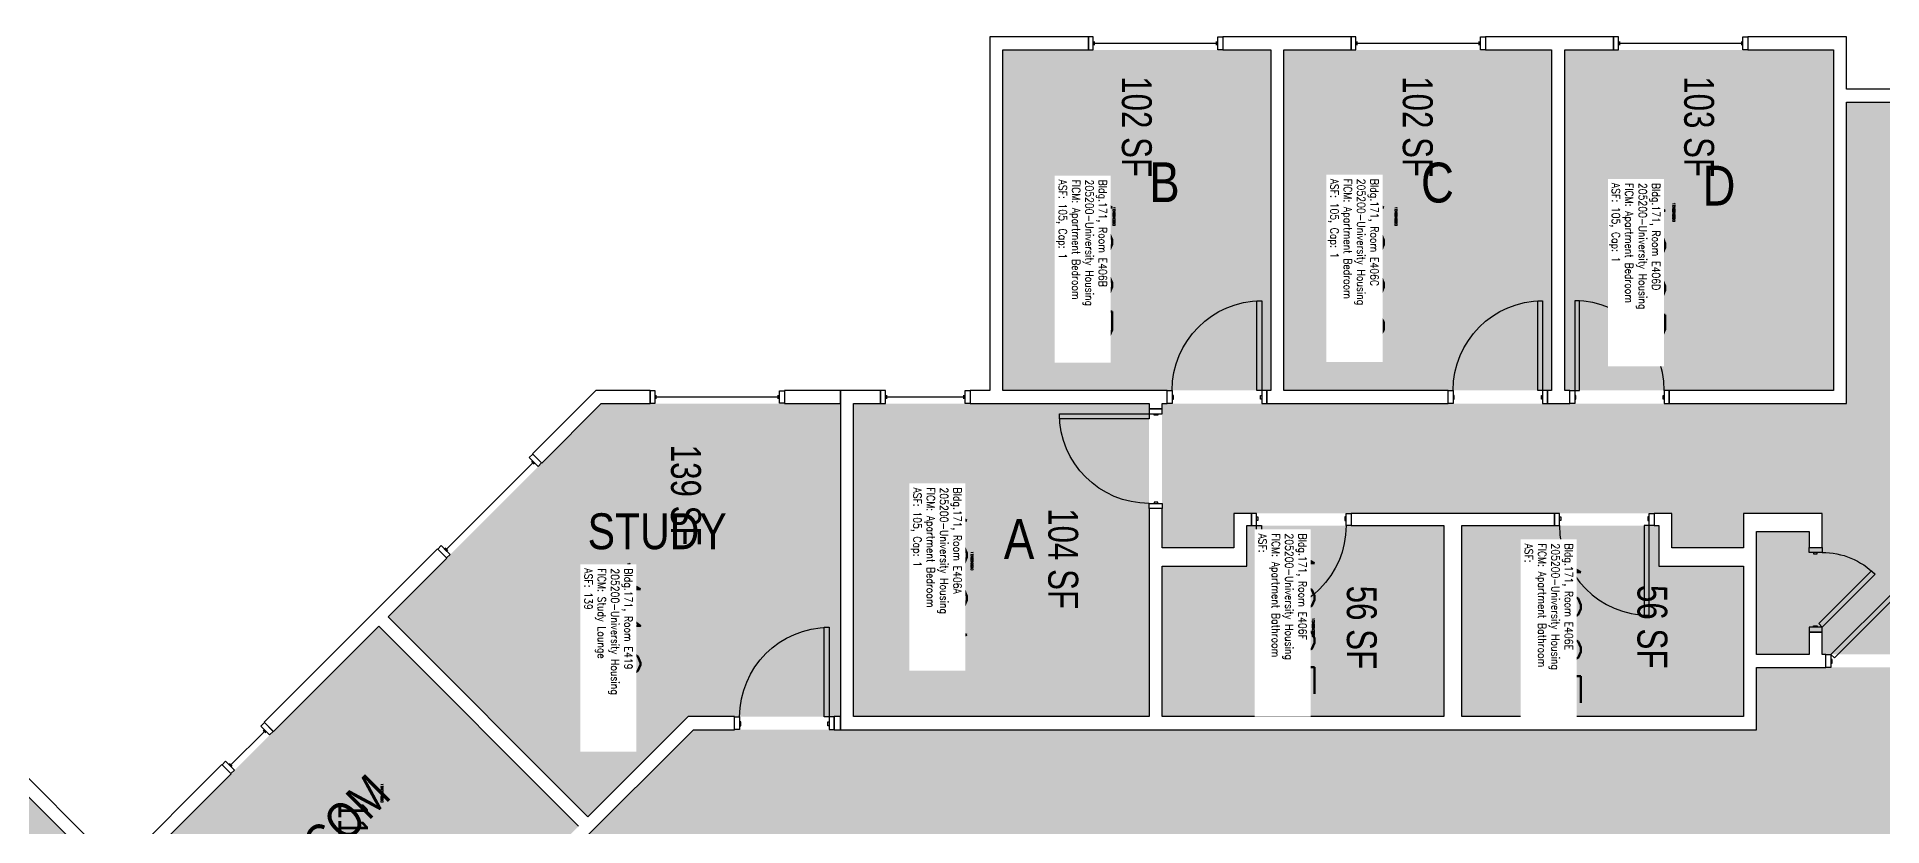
# Model space of a CAD drawing. Header units: inches. Extents: x 9163 to 12690, y -254 to 1288.
# Drawn here: x 10152 to 10894, y 971 to 1288 of the extents above; entities that cross this region are included whole.
import ezdxf
from ezdxf.enums import TextEntityAlignment as Align

# ---------------------------------------------------------------- set-up
doc = ezdxf.new("R2010")
doc.units = ezdxf.units.IN
doc.header["$LTSCALE"] = 48
doc.header["$MEASUREMENT"] = 0
for name, color, linetype in [('A-AREA-IDEN', 1, 'Continuous'), ('A-DOOR', 2, 'Continuous'), ('A-GLAZ', 1, 'Continuous'), ('A-IDEN-RNUM', 7, 'Continuous'), ('A-IDEN-SNUM', 4, 'Continuous'), ('A-IDEN-VNUM', 4, 'Continuous'), ('A-ROOM', 1, 'Continuous'), ('A-WALL', 5, 'Continuous'), ('AREA-TEXT', 3, 'Continuous'), ('Rooms-Category-Color', 7, 'Continuous'), ('Rooms-College-Color', 7, 'Continuous'), ('Rooms-Department-Color', 7, 'Continuous'), ('Rooms-Division-Color', 7, 'Continuous'), ('Rooms-Information', 7, 'Continuous')]:
    doc.layers.add(name, color=color, linetype=linetype)
doc.styles.add('AREA', font='arial.ttf', dxfattribs={"width": 0.75, "height": 12})
doc.styles.add('ROOMSNUMBER', font='txt.shx', dxfattribs={"height": 0.03})
doc.styles.add('ROOMVNUMBER', font='simplex.shx', dxfattribs={"width": 0.85})
doc.styles.get("Standard").update_dxf_attribs({"font": 'ARIALN.TTF'})

msp = doc.modelspace()

# ---------------------------------------------------------------- hatches: boundary and pattern name
h = msp.add_hatch()
h.set_pattern_fill('ANSI31', color=256, style=0)
h.set_pattern_definition([(45, (10416.10127, 1660.34839), (-0.088388348, 0.088388348), [])])
h.paths.add_polyline_path([(10747.57, 1076.4), (10806.31, 1076.4), (10806.31, 1067.19), (10747.57, 1067.19)], flags=9)
at = {"layer": 'Rooms-Category-Color', "true_color": 0x728ef3}
for points in [[(10648.21, 1282.26), (10540.58, 1282.26), (10540.58, 1145.51), (10648.22, 1145.52), (10648.22, 1281.81)], [(10653.46, 1282.26), (10761.08, 1282.26), (10761.1, 1145.52), (10653.46, 1145.51), (10653.47, 1281.81)], [(10766.33, 1282.26), (10874.33, 1282.26), (10874.33, 1145.51), (10766.33, 1145.51), (10766.35, 1281.81)], [(11015.08, 1144.63), (10930.94, 1144.63), (10930.94, 1039.51), (10869.81, 1039.51), (10869.81, 1048.46), (10864.56, 1048.46), (10864.56, 1039.51), (10843.37, 1039.51), (10843.37, 1088.88), (10864.56, 1088.88), (10864.56, 1082.46), (10869.81, 1082.46), (10869.81, 1096.13), (10838.12, 1096.13), (10838.12, 1082.26), (10809.37, 1082.26), (10809.37, 1096.13), (10633.33, 1096.13), (10633.33, 1082.26), (10604.58, 1082.26), (10604.58, 1140.26), (10879.58, 1140.26), (10879.58, 1261.26), (11015.08, 1261.26)], [(10293.55, 1054.57), (10379.23, 1140.26), (10475.33, 1140.26), (10475.33, 1014.51), (10414.1, 1014.51), (10373.86, 974.27)], [(10480.6, 1014.51), (10480.58, 1140.26), (10599.33, 1140.26), (10599.33, 1014.51)], [(10638.6, 1091.26), (10717.72, 1091.26), (10717.72, 1014.51), (10604.6, 1014.51), (10604.58, 1075.01), (10638.58, 1075.01)], [(10724.99, 1014.51), (10838.12, 1014.51), (10838.12, 1075.01), (10804.12, 1075.01), (10804.12, 1091.26), (10724.97, 1091.26)], [(10173.48, 957.92), (10113.99, 898.42), (10188.32, 824.08), (10145.1, 780.86), (10138.77, 787.19), (10135.06, 783.48), (10141.39, 777.15), (10126.4, 762.16), (10091.48, 797.07), (10106.47, 812.06), (10111.02, 807.52), (10114.73, 811.23), (10105.06, 820.9), (10082.64, 798.49), (10092.45, 788.68), (10072.13, 768.35), (10062.31, 778.16), (9937.84, 653.68), (9947.65, 643.87), (9927.32, 623.54), (9886.31, 664.56), (10080.76, 859.01), (9995.2, 944.57), (10091.02, 1040.38)]]:
    msp.add_hatch(color=171, dxfattribs=at).paths.add_polyline_path(points)
at = {"layer": 'Rooms-Category-Color', "true_color": 0xe3c5e1}
msp.add_hatch(color=254, dxfattribs=at).paths.add_polyline_path([(10188.9, 949.92), (10269.21, 869.62), (10370.15, 970.56), (10289.84, 1050.86)])
at = {"layer": 'Rooms-Category-Color', "true_color": 0xadadad}
msp.add_hatch(color=253, dxfattribs=at).paths.add_polyline_path([(11029.83, 999.18), (10980.83, 999.18), (10980.83, 1009.26), (10925.69, 1009.26), (10925.69, 1034.26), (10843.37, 1034.26), (10843.37, 1009.26), (10416.27, 1009.26), (10206, 798.98), (10188.32, 816.66), (10130.11, 758.45), (10147.79, 740.77), (9631.02, 224.01), (9613.34, 241.68), (9555.13, 183.47), (9572.81, 165.79), (9505.89, 98.87), (9517.47, 87.29), (9506.15, 75.98), (9498.72, 68.54), (9513.59, 53.35), (9544.69, 22.24), (9691.06, 169.49), (9691.77, 170.2), (9676.92, 185.05), (9743.84, 251.97), (9761.52, 234.29), (9819.73, 292.51), (9802.05, 310.18), (10318.82, 826.95), (10336.49, 809.27), (10394.71, 867.48), (10377.03, 885.16), (10443.95, 952.08), (10554.07, 841.95), (10632.39, 920.61), (10981.46, 920.61), (10981.46, 930.68), (10998.08, 930.68), (10998.08, 926.93), (11027.46, 926.93)])
at = {"layer": 'Rooms-College-Color', "true_color": 0xadadad}
for points in [[(10648.21, 1282.26), (10540.58, 1282.26), (10540.58, 1145.51), (10648.22, 1145.52), (10648.22, 1281.81)], [(10653.46, 1282.26), (10761.08, 1282.26), (10761.1, 1145.52), (10653.46, 1145.51), (10653.47, 1281.81)], [(10766.33, 1282.26), (10874.33, 1282.26), (10874.33, 1145.51), (10766.33, 1145.51), (10766.35, 1281.81)], [(11015.08, 1144.63), (10930.94, 1144.63), (10930.94, 1039.51), (10869.81, 1039.51), (10869.81, 1048.46), (10864.56, 1048.46), (10864.56, 1039.51), (10843.37, 1039.51), (10843.37, 1088.88), (10864.56, 1088.88), (10864.56, 1082.46), (10869.81, 1082.46), (10869.81, 1096.13), (10838.12, 1096.13), (10838.12, 1082.26), (10809.37, 1082.26), (10809.37, 1096.13), (10633.33, 1096.13), (10633.33, 1082.26), (10604.58, 1082.26), (10604.58, 1140.26), (10879.58, 1140.26), (10879.58, 1261.26), (11015.08, 1261.26)], [(10293.55, 1054.57), (10379.23, 1140.26), (10475.33, 1140.26), (10475.33, 1014.51), (10414.1, 1014.51), (10373.86, 974.27)], [(10480.6, 1014.51), (10480.58, 1140.26), (10599.33, 1140.26), (10599.33, 1014.51)], [(10638.6, 1091.26), (10717.72, 1091.26), (10717.72, 1014.51), (10604.6, 1014.51), (10604.58, 1075.01), (10638.58, 1075.01)], [(10724.99, 1014.51), (10838.12, 1014.51), (10838.12, 1075.01), (10804.12, 1075.01), (10804.12, 1091.26), (10724.97, 1091.26)], [(10188.9, 949.92), (10269.21, 869.62), (10370.15, 970.56), (10289.84, 1050.86)], [(10173.48, 957.92), (10113.99, 898.42), (10188.32, 824.08), (10145.1, 780.86), (10138.77, 787.19), (10135.06, 783.48), (10141.39, 777.15), (10126.4, 762.16), (10091.48, 797.07), (10106.47, 812.06), (10111.02, 807.52), (10114.73, 811.23), (10105.06, 820.9), (10082.64, 798.49), (10092.45, 788.68), (10072.13, 768.35), (10062.31, 778.16), (9937.84, 653.68), (9947.65, 643.87), (9927.32, 623.54), (9886.31, 664.56), (10080.76, 859.01), (9995.2, 944.57), (10091.02, 1040.38)], [(11029.83, 999.18), (10980.83, 999.18), (10980.83, 1009.26), (10925.69, 1009.26), (10925.69, 1034.26), (10843.37, 1034.26), (10843.37, 1009.26), (10416.27, 1009.26), (10206, 798.98), (10188.32, 816.66), (10130.11, 758.45), (10147.79, 740.77), (9631.02, 224.01), (9613.34, 241.68), (9555.13, 183.47), (9572.81, 165.79), (9505.89, 98.87), (9517.47, 87.29), (9506.15, 75.98), (9498.72, 68.54), (9513.59, 53.35), (9544.69, 22.24), (9691.06, 169.49), (9691.77, 170.2), (9676.92, 185.05), (9743.84, 251.97), (9761.52, 234.29), (9819.73, 292.51), (9802.05, 310.18), (10318.82, 826.95), (10336.49, 809.27), (10394.71, 867.48), (10377.03, 885.16), (10443.95, 952.08), (10554.07, 841.95), (10632.39, 920.61), (10981.46, 920.61), (10981.46, 930.68), (10998.08, 930.68), (10998.08, 926.93), (11027.46, 926.93)]]:
    msp.add_hatch(color=253, dxfattribs=at).paths.add_polyline_path(points)
at = {"layer": 'Rooms-Department-Color', "true_color": 0x604aed}
for points in [[(10648.21, 1282.26), (10540.58, 1282.26), (10540.58, 1145.51), (10648.22, 1145.52), (10648.22, 1281.81)], [(10653.46, 1282.26), (10761.08, 1282.26), (10761.1, 1145.52), (10653.46, 1145.51), (10653.47, 1281.81)], [(10766.33, 1282.26), (10874.33, 1282.26), (10874.33, 1145.51), (10766.33, 1145.51), (10766.35, 1281.81)], [(11015.08, 1144.63), (10930.94, 1144.63), (10930.94, 1039.51), (10869.81, 1039.51), (10869.81, 1048.46), (10864.56, 1048.46), (10864.56, 1039.51), (10843.37, 1039.51), (10843.37, 1088.88), (10864.56, 1088.88), (10864.56, 1082.46), (10869.81, 1082.46), (10869.81, 1096.13), (10838.12, 1096.13), (10838.12, 1082.26), (10809.37, 1082.26), (10809.37, 1096.13), (10633.33, 1096.13), (10633.33, 1082.26), (10604.58, 1082.26), (10604.58, 1140.26), (10879.58, 1140.26), (10879.58, 1261.26), (11015.08, 1261.26)], [(10293.55, 1054.57), (10379.23, 1140.26), (10475.33, 1140.26), (10475.33, 1014.51), (10414.1, 1014.51), (10373.86, 974.27)], [(10480.6, 1014.51), (10480.58, 1140.26), (10599.33, 1140.26), (10599.33, 1014.51)], [(10638.6, 1091.26), (10717.72, 1091.26), (10717.72, 1014.51), (10604.6, 1014.51), (10604.58, 1075.01), (10638.58, 1075.01)], [(10724.99, 1014.51), (10838.12, 1014.51), (10838.12, 1075.01), (10804.12, 1075.01), (10804.12, 1091.26), (10724.97, 1091.26)], [(10188.9, 949.92), (10269.21, 869.62), (10370.15, 970.56), (10289.84, 1050.86)], [(10173.48, 957.92), (10113.99, 898.42), (10188.32, 824.08), (10145.1, 780.86), (10138.77, 787.19), (10135.06, 783.48), (10141.39, 777.15), (10126.4, 762.16), (10091.48, 797.07), (10106.47, 812.06), (10111.02, 807.52), (10114.73, 811.23), (10105.06, 820.9), (10082.64, 798.49), (10092.45, 788.68), (10072.13, 768.35), (10062.31, 778.16), (9937.84, 653.68), (9947.65, 643.87), (9927.32, 623.54), (9886.31, 664.56), (10080.76, 859.01), (9995.2, 944.57), (10091.02, 1040.38)]]:
    msp.add_hatch(color=173, dxfattribs=at).paths.add_polyline_path(points)
at = {"layer": 'Rooms-Department-Color', "true_color": 0xacacac}
msp.add_hatch(color=253, dxfattribs=at).paths.add_polyline_path([(11029.83, 999.18), (10980.83, 999.18), (10980.83, 1009.26), (10925.69, 1009.26), (10925.69, 1034.26), (10843.37, 1034.26), (10843.37, 1009.26), (10416.27, 1009.26), (10206, 798.98), (10188.32, 816.66), (10130.11, 758.45), (10147.79, 740.77), (9631.02, 224.01), (9613.34, 241.68), (9555.13, 183.47), (9572.81, 165.79), (9505.89, 98.87), (9517.47, 87.29), (9506.15, 75.98), (9498.72, 68.54), (9513.59, 53.35), (9544.69, 22.24), (9691.06, 169.49), (9691.77, 170.2), (9676.92, 185.05), (9743.84, 251.97), (9761.52, 234.29), (9819.73, 292.51), (9802.05, 310.18), (10318.82, 826.95), (10336.49, 809.27), (10394.71, 867.48), (10377.03, 885.16), (10443.95, 952.08), (10554.07, 841.95), (10632.39, 920.61), (10981.46, 920.61), (10981.46, 930.68), (10998.08, 930.68), (10998.08, 926.93), (11027.46, 926.93)])
at = {"layer": 'Rooms-Division-Color', "true_color": 0x604aed}
for points in [[(10648.21, 1282.26), (10540.58, 1282.26), (10540.58, 1145.51), (10648.22, 1145.52), (10648.22, 1281.81)], [(10653.46, 1282.26), (10761.08, 1282.26), (10761.1, 1145.52), (10653.46, 1145.51), (10653.47, 1281.81)], [(10766.33, 1282.26), (10874.33, 1282.26), (10874.33, 1145.51), (10766.33, 1145.51), (10766.35, 1281.81)], [(11015.08, 1144.63), (10930.94, 1144.63), (10930.94, 1039.51), (10869.81, 1039.51), (10869.81, 1048.46), (10864.56, 1048.46), (10864.56, 1039.51), (10843.37, 1039.51), (10843.37, 1088.88), (10864.56, 1088.88), (10864.56, 1082.46), (10869.81, 1082.46), (10869.81, 1096.13), (10838.12, 1096.13), (10838.12, 1082.26), (10809.37, 1082.26), (10809.37, 1096.13), (10633.33, 1096.13), (10633.33, 1082.26), (10604.58, 1082.26), (10604.58, 1140.26), (10879.58, 1140.26), (10879.58, 1261.26), (11015.08, 1261.26)], [(10293.55, 1054.57), (10379.23, 1140.26), (10475.33, 1140.26), (10475.33, 1014.51), (10414.1, 1014.51), (10373.86, 974.27)], [(10480.6, 1014.51), (10480.58, 1140.26), (10599.33, 1140.26), (10599.33, 1014.51)], [(10638.6, 1091.26), (10717.72, 1091.26), (10717.72, 1014.51), (10604.6, 1014.51), (10604.58, 1075.01), (10638.58, 1075.01)], [(10724.99, 1014.51), (10838.12, 1014.51), (10838.12, 1075.01), (10804.12, 1075.01), (10804.12, 1091.26), (10724.97, 1091.26)], [(10188.9, 949.92), (10269.21, 869.62), (10370.15, 970.56), (10289.84, 1050.86)], [(10173.48, 957.92), (10113.99, 898.42), (10188.32, 824.08), (10145.1, 780.86), (10138.77, 787.19), (10135.06, 783.48), (10141.39, 777.15), (10126.4, 762.16), (10091.48, 797.07), (10106.47, 812.06), (10111.02, 807.52), (10114.73, 811.23), (10105.06, 820.9), (10082.64, 798.49), (10092.45, 788.68), (10072.13, 768.35), (10062.31, 778.16), (9937.84, 653.68), (9947.65, 643.87), (9927.32, 623.54), (9886.31, 664.56), (10080.76, 859.01), (9995.2, 944.57), (10091.02, 1040.38)]]:
    msp.add_hatch(color=173, dxfattribs=at).paths.add_polyline_path(points)
at = {"layer": 'Rooms-Division-Color', "true_color": 0xadadad}
msp.add_hatch(color=253, dxfattribs=at).paths.add_polyline_path([(11029.83, 999.18), (10980.83, 999.18), (10980.83, 1009.26), (10925.69, 1009.26), (10925.69, 1034.26), (10843.37, 1034.26), (10843.37, 1009.26), (10416.27, 1009.26), (10206, 798.98), (10188.32, 816.66), (10130.11, 758.45), (10147.79, 740.77), (9631.02, 224.01), (9613.34, 241.68), (9555.13, 183.47), (9572.81, 165.79), (9505.89, 98.87), (9517.47, 87.29), (9506.15, 75.98), (9498.72, 68.54), (9513.59, 53.35), (9544.69, 22.24), (9691.06, 169.49), (9691.77, 170.2), (9676.92, 185.05), (9743.84, 251.97), (9761.52, 234.29), (9819.73, 292.51), (9802.05, 310.18), (10318.82, 826.95), (10336.49, 809.27), (10394.71, 867.48), (10377.03, 885.16), (10443.95, 952.08), (10554.07, 841.95), (10632.39, 920.61), (10981.46, 920.61), (10981.46, 930.68), (10998.08, 930.68), (10998.08, 926.93), (11027.46, 926.93)])

# ---------------------------------------------------------------- linework, layer by layer
at = {"layer": 'A-DOOR'}
for p, q in [((10468.83, 1014.38), (10468.83, 1050.38)), ((10468.83, 1050.38), (10470.83, 1050.38)), ((10470.83, 1050.38), (10470.83, 1014.38)), ((10432.83, 1009.38), (10432.83, 1014.38)), ((10432.83, 1014.38), (10434.83, 1014.38)), ((10434.83, 1009.38), (10432.83, 1009.38)), ((10434.83, 1014.38), (10434.83, 1009.38)), ((10435.33, 1012.38), (10434.83, 1012.38)), ((10434.83, 1012.38), (10434.83, 1010.88)), ((10434.83, 1010.88), (10435.33, 1010.88)), ((10435.33, 1010.88), (10435.33, 1012.38)), ((10470.83, 1014.38), (10468.83, 1014.38)), ((10470.33, 1010.88), (10470.33, 1012.38)), ((10470.33, 1012.38), (10470.83, 1012.38)), ((10470.83, 1010.88), (10470.33, 1010.88)), ((10472.83, 1014.38), (10470.83, 1014.38)), ((10470.83, 1014.38), (10470.83, 1009.38)), ((10470.83, 1012.38), (10470.83, 1010.88)), ((10470.83, 1009.38), (10472.83, 1009.38)), ((10472.83, 1009.38), (10472.83, 1014.38))]:
    msp.add_line(p, q, dxfattribs=at)
for points in [[(10644.58, 1145.51), (10642.58, 1145.51), (10642.58, 1181.51), (10644.58, 1181.51)], [(10757.46, 1145.51), (10755.46, 1145.51), (10755.46, 1181.51), (10757.46, 1181.51)], [(10770.33, 1145.51), (10772.33, 1145.51), (10772.33, 1181.51), (10770.33, 1181.51)], [(10608.58, 1140.26), (10606.58, 1140.26), (10606.58, 1145.51), (10608.58, 1145.51)], [(10608.58, 1142.01), (10609.08, 1142.01), (10609.08, 1143.51), (10608.58, 1143.51)], [(10644.58, 1142.01), (10644.08, 1142.01), (10644.08, 1143.51), (10644.58, 1143.51)], [(10644.58, 1140.26), (10646.58, 1140.26), (10646.58, 1145.51), (10644.58, 1145.51)], [(10721.46, 1140.26), (10719.46, 1140.26), (10719.46, 1145.51), (10721.46, 1145.51)], [(10721.46, 1142.01), (10721.96, 1142.01), (10721.96, 1143.51), (10721.46, 1143.51)], [(10757.46, 1142.01), (10756.96, 1142.01), (10756.96, 1143.51), (10757.46, 1143.51)], [(10757.46, 1140.26), (10759.46, 1140.26), (10759.46, 1145.51), (10757.46, 1145.51)], [(10770.33, 1140.26), (10768.33, 1140.26), (10768.33, 1145.51), (10770.33, 1145.51)], [(10770.33, 1142.01), (10770.83, 1142.01), (10770.83, 1143.51), (10770.33, 1143.51)], [(10806.33, 1142.01), (10805.83, 1142.01), (10805.83, 1143.51), (10806.33, 1143.51)], [(10806.33, 1140.26), (10808.33, 1140.26), (10808.33, 1145.51), (10806.33, 1145.51)], [(10599.33, 1136.13), (10599.33, 1134.13), (10563.33, 1134.13), (10563.33, 1136.13)], [(10604.58, 1136.13), (10604.58, 1138.13), (10599.33, 1138.13), (10599.33, 1136.13)], [(10602.83, 1136.13), (10602.83, 1135.63), (10601.33, 1135.63), (10601.33, 1136.13)], [(10604.58, 1100.13), (10604.58, 1098.13), (10599.33, 1098.13), (10599.33, 1100.13)], [(10602.83, 1100.13), (10602.83, 1100.63), (10601.33, 1100.63), (10601.33, 1100.13)], [(10642.47, 1096.13), (10640.47, 1096.13), (10640.47, 1091.26), (10642.47, 1091.26)], [(10642.47, 1094.76), (10642.97, 1094.76), (10642.97, 1093.26), (10642.47, 1093.26)], [(10642.47, 1091.26), (10644.47, 1091.26), (10644.47, 1055.26), (10642.47, 1055.26)], [(10678.47, 1094.76), (10677.97, 1094.76), (10677.97, 1093.26), (10678.47, 1093.26)], [(10678.47, 1096.13), (10680.47, 1096.13), (10680.47, 1091.26), (10678.47, 1091.26)], [(10764.22, 1096.13), (10762.22, 1096.13), (10762.22, 1091.26), (10764.22, 1091.26)], [(10764.22, 1094.76), (10764.72, 1094.76), (10764.72, 1093.26), (10764.22, 1093.26)], [(10800.22, 1091.26), (10798.22, 1091.26), (10798.22, 1055.26), (10800.22, 1055.26)], [(10800.22, 1094.76), (10799.72, 1094.76), (10799.72, 1093.26), (10800.22, 1093.26)], [(10800.22, 1096.13), (10802.22, 1096.13), (10802.22, 1091.26), (10800.22, 1091.26)], [(10864.56, 1080.46), (10864.56, 1082.46), (10869.81, 1082.46), (10869.81, 1080.46)], [(10866.31, 1080.46), (10866.31, 1079.96), (10867.81, 1079.96), (10867.81, 1080.46)], [(10869.81, 1050.46), (10868.4, 1051.87), (10889.61, 1073.08), (10891.03, 1071.67)], [(10873.3, 1039.51), (10874.72, 1038.09), (10900.17, 1063.55), (10898.76, 1064.96)], [(10864.56, 1050.46), (10864.56, 1048.46), (10869.81, 1048.46), (10869.81, 1050.46)], [(10866.31, 1050.46), (10866.31, 1050.96), (10867.81, 1050.96), (10867.81, 1050.46)], [(10873.3, 1034.26), (10871.3, 1034.26), (10871.3, 1039.51), (10873.3, 1039.51)], [(10873.3, 1036.01), (10873.8, 1036.01), (10873.8, 1037.51), (10873.3, 1037.51)]]:
    msp.add_lwpolyline(points, close=True, dxfattribs=at)
at = {"layer": 'A-DOOR', "extrusion": (0, 0, -1)}
for centre, radius, start, end in [((-10644.58, 1145.51), 36, 0, 90), ((-10757.46, 1145.51), 36, 0, 90), ((-10599.33, 1136.13), 36, 270, 0), ((-10642.47, 1091.26), 36, 180, 270), ((-10869.81, 1050.46), 30, 90, 135), ((-10470.83, 1014.38), 36, 0, 90)]:
    msp.add_arc(centre, radius, start, end, dxfattribs=at)
at = {"layer": 'A-DOOR'}
for centre, start, end in [((10770.33, 1145.51), 0, 90), ((10800.22, 1091.26), 180, 270)]:
    msp.add_arc(centre, 36, start, end, dxfattribs=at)
at = {"layer": 'A-GLAZ'}
for p, q in [((10577.43, 1284.13), (10577.43, 1285.63)), ((10626.43, 1284.88), (10577.43, 1284.88)), ((10626.43, 1284.13), (10626.43, 1285.63)), ((10682.96, 1284.13), (10682.96, 1285.63)), ((10731.96, 1284.88), (10682.96, 1284.88)), ((10731.96, 1284.13), (10731.96, 1285.63)), ((10788.43, 1284.13), (10788.43, 1285.63)), ((10837.43, 1284.88), (10788.43, 1284.88)), ((10837.43, 1284.13), (10837.43, 1285.63)), ((10400.85, 1145.38), (10398.85, 1145.38)), ((10398.85, 1145.38), (10398.85, 1140.38)), ((10400.85, 1140.38), (10400.85, 1145.38)), ((10400.85, 1143.63), (10400.85, 1142.13)), ((10401.35, 1142.13), (10401.35, 1143.63)), ((10450.35, 1142.88), (10401.35, 1142.88)), ((10450.35, 1142.13), (10450.35, 1143.63)), ((10450.85, 1145.38), (10452.85, 1145.38)), ((10450.85, 1140.38), (10450.85, 1145.38)), ((10450.85, 1142.13), (10450.85, 1143.63)), ((10452.85, 1145.38), (10452.85, 1140.38)), ((10493.96, 1142.13), (10493.96, 1143.63)), ((10524.96, 1142.88), (10493.96, 1142.88)), ((10524.96, 1142.13), (10524.96, 1143.63)), ((10398.85, 1140.38), (10400.85, 1140.38)), ((10452.85, 1140.38), (10450.85, 1140.38)), ((10350.29, 1118.56), (10351.7, 1119.97)), ((10351.7, 1119.97), (10355.24, 1116.43)), ((10351.7, 1116.43), (10317.05, 1081.79)), ((10353.82, 1115.02), (10350.29, 1118.56)), ((10352.23, 1115.9), (10351.17, 1116.96)), ((10352.59, 1116.26), (10351.52, 1117.32)), ((10355.24, 1116.43), (10353.82, 1115.02)), ((10314.93, 1083.2), (10313.52, 1081.79)), ((10318.47, 1079.66), (10314.93, 1083.2)), ((10313.52, 1081.79), (10317.05, 1078.25)), ((10316.17, 1081.96), (10317.23, 1080.9)), ((10317.58, 1081.26), (10316.52, 1082.32)), ((10317.05, 1078.25), (10318.47, 1079.66)), ((10243.88, 1008.61), (10230.44, 995.18)), ((10243.88, 1012.15), (10242.47, 1010.73)), ((10242.47, 1010.73), (10246, 1007.2)), ((10243.35, 1009.14), (10244.41, 1008.08)), ((10243.7, 1009.5), (10244.76, 1008.44)), ((10247.42, 1008.61), (10243.88, 1012.15)), ((10246, 1007.2), (10247.42, 1008.61)), ((10226.91, 995.18), (10228.32, 996.59)), ((10230.44, 991.64), (10226.91, 995.18)), ((10228.32, 996.59), (10231.86, 993.06)), ((10230.62, 994.29), (10229.56, 995.35)), ((10229.91, 995.71), (10230.98, 994.65)), ((10231.86, 993.06), (10230.44, 991.64))]:
    msp.add_line(p, q, dxfattribs=at)
for points in [[(10576.93, 1287.51), (10574.93, 1287.51), (10574.93, 1282.26), (10576.93, 1282.26)], [(10626.93, 1287.51), (10628.93, 1287.51), (10628.93, 1282.26), (10626.93, 1282.26)], [(10682.46, 1287.51), (10680.46, 1287.51), (10680.46, 1282.26), (10682.46, 1282.26)], [(10732.46, 1287.51), (10734.46, 1287.51), (10734.46, 1282.26), (10732.46, 1282.26)], [(10787.93, 1287.51), (10785.93, 1287.51), (10785.93, 1282.26), (10787.93, 1282.26)], [(10837.93, 1287.51), (10839.93, 1287.51), (10839.93, 1282.26), (10837.93, 1282.26)], [(10493.46, 1145.51), (10491.46, 1145.51), (10491.46, 1140.26), (10493.46, 1140.26)], [(10525.46, 1145.51), (10527.46, 1145.51), (10527.46, 1140.26), (10525.46, 1140.26)]]:
    msp.add_lwpolyline(points, close=True, dxfattribs=at)
at = {"layer": 'A-WALL'}
for p, q in [((10535.33, 1287.51), (10535.33, 1145.51)), ((10574.93, 1287.51), (10535.33, 1287.51)), ((10574.93, 1282.26), (10574.93, 1287.51)), ((10628.93, 1287.51), (10628.93, 1282.26)), ((10680.46, 1287.51), (10628.93, 1287.51)), ((10680.46, 1282.26), (10680.46, 1287.51)), ((10785.93, 1287.51), (10734.46, 1287.51)), ((10734.46, 1287.51), (10734.46, 1282.26)), ((10785.93, 1282.26), (10785.93, 1287.51)), ((10879.58, 1287.51), (10839.93, 1287.51)), ((10839.93, 1287.51), (10839.93, 1282.26)), ((10879.58, 1266.51), (10879.58, 1287.51)), ((10540.58, 1145.51), (10540.58, 1282.26)), ((10540.58, 1282.26), (10574.93, 1282.26)), ((10628.93, 1282.26), (10648.21, 1282.26)), ((10648.21, 1282.26), (10648.21, 1145.51)), ((10653.46, 1145.51), (10653.46, 1282.26)), ((10653.46, 1282.26), (10680.46, 1282.26)), ((10734.46, 1282.26), (10761.08, 1282.26)), ((10761.08, 1282.26), (10761.08, 1145.51)), ((10766.33, 1282.26), (10785.93, 1282.26)), ((10766.33, 1145.51), (10766.33, 1282.26)), ((10839.93, 1282.26), (10874.33, 1282.26)), ((10874.33, 1282.26), (10874.33, 1145.51)), ((10910.97, 1266.51), (10879.58, 1266.51)), ((10879.58, 1140.26), (10879.58, 1261.26)), ((10879.58, 1261.26), (10910.97, 1261.26)), ((10377.06, 1145.51), (10351.61, 1120.06)), ((10398.85, 1145.51), (10377.06, 1145.51)), ((10398.85, 1140.26), (10398.85, 1145.51)), ((10475.33, 1145.51), (10452.85, 1145.51)), ((10452.85, 1145.51), (10452.85, 1140.26)), ((10475.33, 1140.26), (10475.33, 1145.51)), ((10491.46, 1145.51), (10475.33, 1145.51)), ((10475.33, 1145.51), (10475.33, 1009.26)), ((10491.46, 1140.26), (10491.46, 1145.51)), ((10535.33, 1145.51), (10527.46, 1145.51)), ((10527.46, 1145.51), (10527.46, 1140.26)), ((10606.58, 1145.51), (10540.58, 1145.51)), ((10606.58, 1140.26), (10606.58, 1145.51)), ((10648.21, 1145.51), (10646.58, 1145.51)), ((10646.58, 1145.51), (10646.58, 1140.26)), ((10719.46, 1145.51), (10653.46, 1145.51)), ((10719.46, 1140.26), (10719.46, 1145.51)), ((10761.08, 1145.51), (10759.46, 1145.51)), ((10759.46, 1145.51), (10759.46, 1140.26)), ((10768.33, 1145.51), (10766.33, 1145.51)), ((10768.33, 1140.26), (10768.33, 1145.51)), ((10874.33, 1145.51), (10808.33, 1145.51)), ((10808.33, 1145.51), (10808.33, 1140.26)), ((10355.33, 1116.35), (10379.23, 1140.26)), ((10379.23, 1140.26), (10398.85, 1140.26)), ((10452.85, 1140.26), (10475.33, 1140.26)), ((10480.58, 1140.26), (10491.46, 1140.26)), ((10480.58, 1014.51), (10480.58, 1140.26)), ((10527.46, 1140.26), (10535.96, 1140.26)), ((10535.96, 1140.26), (10599.33, 1140.26)), ((10599.33, 1140.26), (10599.33, 1138.13)), ((10599.33, 1138.13), (10604.58, 1138.13)), ((10604.58, 1140.26), (10606.58, 1140.26)), ((10604.58, 1138.13), (10604.58, 1140.26)), ((10646.58, 1140.26), (10719.46, 1140.26)), ((10759.46, 1140.26), (10768.33, 1140.26)), ((10808.33, 1140.26), (10879.58, 1140.26)), ((10351.61, 1120.06), (10355.33, 1116.35)), ((10604.58, 1098.13), (10599.33, 1098.13)), ((10599.33, 1098.13), (10599.33, 1095.51)), ((10604.58, 1095.51), (10604.58, 1098.13)), ((10599.33, 1095.51), (10599.33, 1014.51)), ((10604.58, 1082.26), (10604.58, 1095.51)), ((10640.47, 1096.13), (10633.33, 1096.13)), ((10633.33, 1096.13), (10633.33, 1082.26)), ((10638.58, 1091.26), (10640.47, 1091.26)), ((10638.58, 1075.01), (10638.58, 1091.26)), ((10640.47, 1091.26), (10640.47, 1096.13)), ((10762.22, 1096.13), (10680.47, 1096.13)), ((10680.47, 1096.13), (10680.47, 1091.26)), ((10680.47, 1091.26), (10717.72, 1091.26)), ((10717.72, 1091.26), (10717.72, 1014.51)), ((10724.97, 1091.26), (10762.22, 1091.26)), ((10724.97, 1014.51), (10724.97, 1091.26)), ((10762.22, 1091.26), (10762.22, 1096.13)), ((10809.37, 1096.13), (10802.22, 1096.13)), ((10802.22, 1096.13), (10802.22, 1091.26)), ((10802.22, 1091.26), (10804.12, 1091.26)), ((10804.12, 1091.26), (10804.12, 1075.01)), ((10809.37, 1082.26), (10809.37, 1096.13)), ((10869.81, 1096.13), (10838.12, 1096.13)), ((10838.12, 1096.13), (10838.12, 1082.26)), ((10869.81, 1082.46), (10869.81, 1096.13)), ((10843.37, 1088.88), (10864.56, 1088.88)), ((10843.37, 1039.51), (10843.37, 1088.88)), ((10864.56, 1088.88), (10864.56, 1082.46)), ((10864.56, 1082.46), (10869.81, 1082.46)), ((10313.43, 1081.87), (10243.79, 1012.24)), ((10293.55, 1054.57), (10317.14, 1078.16)), ((10317.14, 1078.16), (10313.43, 1081.87)), ((10633.33, 1082.26), (10604.58, 1082.26)), ((10604.58, 1014.51), (10604.58, 1075.01)), ((10604.58, 1075.01), (10638.58, 1075.01)), ((10804.12, 1075.01), (10838.12, 1075.01)), ((10838.12, 1082.26), (10809.37, 1082.26)), ((10838.12, 1075.01), (10838.12, 1014.51)), ((10373.86, 974.27), (10293.55, 1054.57)), ((10272.92, 865.9), (10091.02, 1047.81)), ((10247.5, 1008.52), (10289.84, 1050.86)), ((10289.84, 1050.86), (10370.15, 970.56)), ((10869.81, 1048.46), (10864.56, 1048.46)), ((10864.56, 1048.46), (10864.56, 1039.51)), ((10869.81, 1039.51), (10869.81, 1048.46)), ((10091.02, 1040.38), (10173.48, 957.92)), ((10864.56, 1039.51), (10843.37, 1039.51)), ((10871.3, 1039.51), (10869.81, 1039.51)), ((10871.3, 1034.26), (10871.3, 1039.51)), ((10843.37, 1034.26), (10871.3, 1034.26)), ((10843.37, 1009.26), (10843.37, 1034.26)), ((10243.79, 1012.24), (10247.5, 1008.52)), ((10369.99, 962.98), (10416.27, 1009.26)), ((10414.1, 1014.51), (10373.86, 974.27)), ((10432.83, 1014.51), (10414.1, 1014.51)), ((10416.27, 1009.26), (10432.83, 1009.26)), ((10432.83, 1009.26), (10432.83, 1014.51)), ((10475.33, 1014.51), (10472.83, 1014.51)), ((10472.83, 1014.51), (10472.83, 1009.26)), ((10472.83, 1009.26), (10475.33, 1009.26)), ((10475.33, 1009.26), (10475.33, 1014.51)), ((10475.33, 1009.26), (10603.96, 1009.26)), ((10599.33, 1014.51), (10480.58, 1014.51)), ((10603.96, 1009.26), (10843.37, 1009.26)), ((10717.72, 1014.51), (10604.58, 1014.51)), ((10838.12, 1014.51), (10724.97, 1014.51)), ((10226.82, 995.27), (10185.19, 953.64)), ((10230.53, 991.55), (10226.82, 995.27)), ((10188.9, 949.92), (10230.53, 991.55))]:
    msp.add_line(p, q, dxfattribs=at)

# ---------------------------------------------------------------- texts
at = {"layer": 'A-AREA-IDEN'}
msp.add_text('STUDY', height=14.4, dxfattribs=at).set_placement((10401.69, 1081.76), align=Align.CENTER)
msp.add_text('TELECOM', height=14.4, rotation=45, dxfattribs=at).set_placement((10267.23, 954.01), align=Align.CENTER)
at = {"layer": 'A-IDEN-RNUM', "style": 'ROOMSNUMBER', "width": 0.85}
for s, p in [('0406-B0', (10585.22, 1215.48)), ('0406-C0', (10698.51, 1215.48)), ('0406-D0', (10810.17, 1217.11)), ('0419-00', (10390.29, 1072.5)), ('0406-A0', (10528.17, 1077.04)), ('0406-F0', (10665.36, 1050.33)), ('0406-E0', (10755.38, 1050.84)), ('0418-00', (10291.12, 983.84))]:
    msp.add_text(s, height=1, rotation=270, dxfattribs=at).set_placement(p, align=Align.MIDDLE_CENTER)
at = {"layer": 'A-IDEN-SNUM', "style": 'ROOMSNUMBER', "width": 0.85}
for s, p in [('1710E406B0', (10585.22, 1215.48)), ('1710E406C0', (10698.51, 1215.48)), ('1710E406D0', (10810.17, 1217.11)), ('1710E41900', (10390.29, 1072.5)), ('1710E406A0', (10528.17, 1077.04)), ('1710E406F0', (10665.36, 1050.33)), ('1710E406E0', (10755.38, 1050.84)), ('1710E41800', (10291.12, 983.84))]:
    msp.add_text(s, height=1, rotation=270, dxfattribs=at).set_placement(p, align=Align.MIDDLE_CENTER)
at = {"layer": 'A-IDEN-VNUM', "style": 'ROOMVNUMBER', "width": 0.85}
for s, p in [('406B', (10573.22, 1196.52)), ('406C', (10682.4, 1196.39)), ('406D', (10795.5, 1195.17)), ('406A', (10514.81, 1071.94)), ('406F', (10654.6, 1054.85)), ('406E', (10761.54, 1050.84)), ('419', (10383.69, 1051.76))]:
    msp.add_text(s, height=22.5, rotation=270, dxfattribs=at).set_placement(p, align=Align.MIDDLE_CENTER)
at = {"layer": 'A-ROOM', "char_height": 16, "width": 16.4244, "attachment_point": 1}
for s, insert in [('{\\C1;B}', (10599.4, 1237.14)), ('{\\C1;C}', (10708.58, 1237.01)), ('{\\C1;D}', (10821.68, 1235.79)), ('{\\C1;A}', (10540.99, 1093.87))]:
    msp.add_mtext(s, dxfattribs=dict(at, insert=insert))
at = {"layer": 'AREA-TEXT', "style": 'AREA', "width": 0.75}
for s, p in [('102 SF', (10594.4, 1251.47)), ('102 SF', (10707.28, 1251.47)), ('103 SF', (10820.33, 1251.47)), ('139 SF', (10413.28, 1103.46)), ('104 SF', (10564.84, 1077.97)), ('56 SF', (10684.8, 1050.34)), ('56 SF', (10801.55, 1050.62)), ('113 SF', (10279.53, 960.24))]:
    msp.add_text(s, height=12, rotation=270, dxfattribs=at).set_placement(p, align=Align.MIDDLE_CENTER)

# ---------------------------------------------------------------- next in the draw order: texts
at = {"layer": 'Rooms-Information', "char_height": 3.2143, "width": 72, "attachment_point": 7, "rotation": 270, "style": 'ROOMVNUMBER', "bg_fill": 3, "box_fill_scale": 1.5, "bg_fill_color": 256, "bg_fill_true_color": 13158600, "bg_fill_transparency": 0}
for s, insert in [('Bldg.171, Room E406B^M^J205200-University Housing^M^JFICM: Apartment Bedroom^M^JASF: 105, Cap: 1', (10561.97, 1230.22)), ('Bldg.171, Room E406C^M^J205200-University Housing^M^JFICM: Apartment Bedroom^M^JASF: 105, Cap: 1', (10671.15, 1230.54)), ('Bldg.171, Room E406D^M^J205200-University Housing^M^JFICM: Apartment Bedroom^M^JASF: 105, Cap: 1', (10784.25, 1228.86)), ('Bldg.171, Room E406A^M^J205200-University Housing^M^JFICM: Apartment Bedroom^M^JASF: 105, Cap: 1', (10503.56, 1106.55)), ('Bldg.171, Room E406F^M^J205200-University Housing^M^JFICM: Apartment Bathroom^M^JASF: ', (10643.35, 1088.09)), ('Bldg.171, Room E406E^M^J205200-University Housing^M^JFICM: Apartment Bathroom^M^JASF: ', (10750.29, 1084.08)), ('Bldg.171, Room E419^M^J205200-University Housing^M^JFICM: Study Lounge^M^JASF: 139', (10372.44, 1074.08))]:
    msp.add_mtext(s, dxfattribs=dict(at, insert=insert))

doc.saveas('drawing.dxf')
